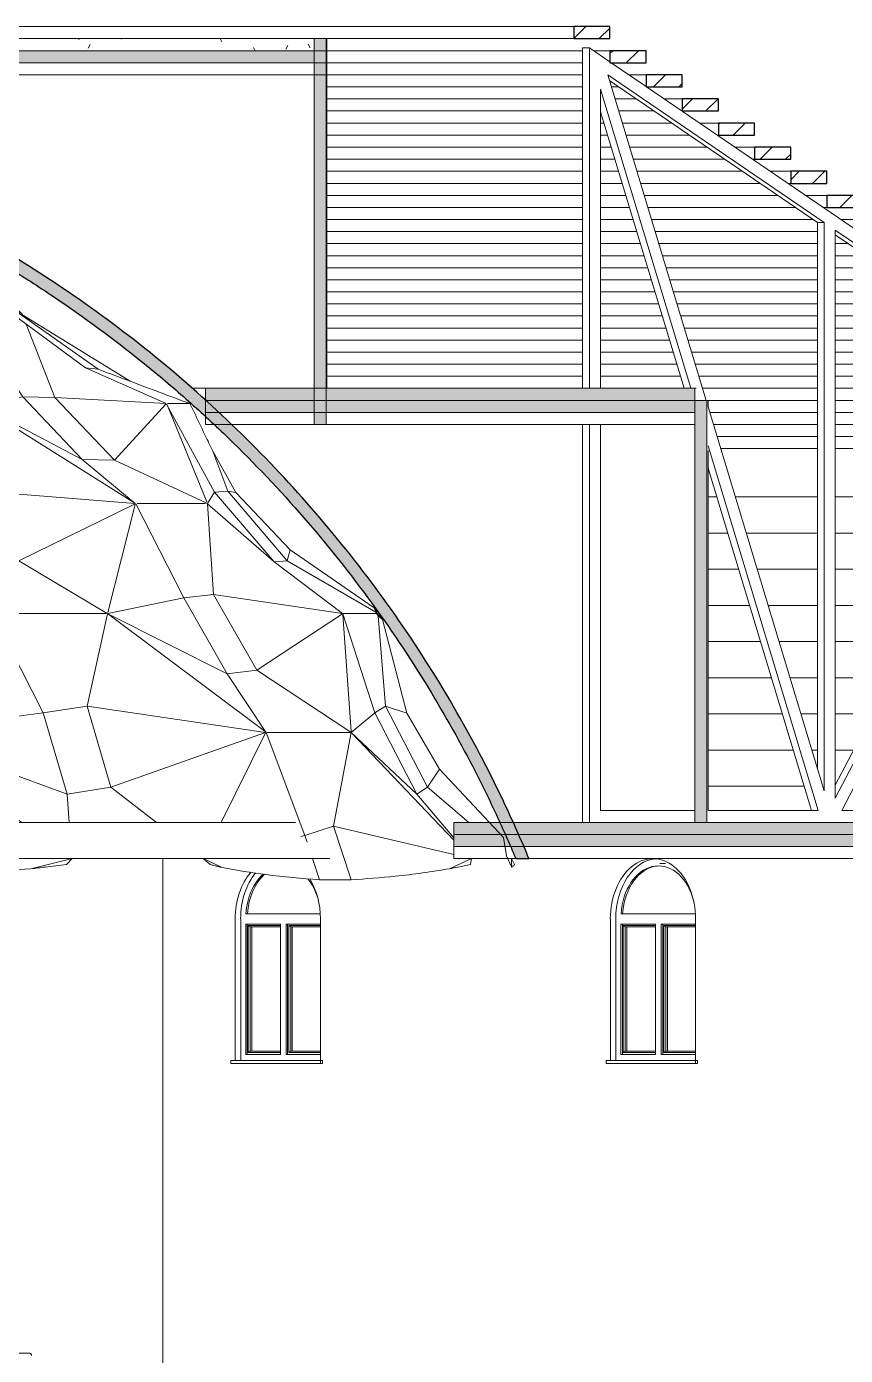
# Model space of a CAD drawing. Header units: millimetres. Extents: x -19779 to 53254, y -11975 to 15500.
# Drawn here: x 21966 to 28758, y 3580 to 14600 of the extents above; entities that cross this region are included whole.
import ezdxf

# ---------------------------------------------------------------- set-up
doc = ezdxf.new("R2010")
doc.units = ezdxf.units.MM
for name, color, linetype, lineweight in [('A-FLOR', 192, 'Continuous', 9), ('A-FLOR-FNSH', 192, 'Continuous', 35), ('A-FLOR-HRAL', 11, 'Continuous', 9), ('A-FLOR-MCUT', 51, 'Continuous', 9), ('A-FLOR-PATT', 8, 'Continuous', 35), ('A-GENM', 13, 'Continuous', 9), ('A-GLAZ', 151, 'Continuous', 9), ('A-GLAZ-CURT', 52, 'Continuous', 9), ('A-ROOF', 132, 'Continuous', 9), ('A-WALL', 113, 'Continuous', 9), ('A-WALL-PATT', 111, 'Continuous', 25), ('I-WALL', 2, 'Continuous', 9)]:
    doc.layers.add(name, color=color, linetype=linetype, lineweight=lineweight)
pattern_1 = [(45, (19874.81, -1675), (-106.066, 106.066), [])]
pattern_2 = [(0, (19874.81, -1675), (812.8, 203.2), [33.528, -576.072, 33.528, -576.072, -3251.2]), (0, (19874.81, -1675), (812.8, 203.2), [-1219.2, 33.528, -1185.672, 33.528, -576.072, -1422.4]), (0, (19874.81, -1675), (812.8, 203.2), [-3048, 33.528, -372.872, 33.528, -982.472]), (120, (20179.61, -1573.4), (-582.3764, 602.3054), [33.528, -576.072, 33.528, -3827.272]), (120, (20179.61, -1573.4), (-582.3764, 602.3054), [-643.128, -576.072, 33.528, -1185.672, -2032]), (120, (20179.61, -1573.4), (-582.3764, 602.3054), [-2438.4, 33.528, -576.072, 33.528, -1388.872]), (120, (20179.61, -1573.4), (-582.3764, 602.3054), [-3081.528, -372.872, 33.528, -982.472]), (240, (20281.21, -1167), (-230.4236, -805.5054), [33.528, -576.072, 33.528, -3827.272]), (240, (20281.21, -1167), (-230.4236, -805.5054), [-643.128, -576.072, 33.528, -1185.672, -2032]), (240, (20281.21, -1167), (-230.4236, -805.5054), [-2438.4, 33.528, -576.072, 33.528, -1388.872]), (240, (20281.21, -1167), (-230.4236, -805.5054), [-3081.528, -372.872, 33.528, -982.472])]

# ---------------------------------------------------------------- blocks, each defined once
blk = doc.blocks.new('栏杆扶手 - 栏杆扶手-159512-Section 1')
at = {"layer": 'A-FLOR-HRAL'}
blk.add_line((21987, 3600), (12008, 3600), dxfattribs=at)
blk.add_open_spline([(22007, 3580), (22007, 3582), (22006, 3584), (22005, 3588), (22004, 3590), (22003, 3592), (22002, 3593), (22001, 3594), (21999, 3596), (21997, 3597), (21996, 3598), (21994, 3598), (21993, 3599), (21992, 3599), (21991, 3600), (21989, 3600), (21988, 3600), (21987, 3600), (21987, 3600)], degree=3, knots=[0, 0, 0, 0, 0.0833333, 0.125, 0.1666667, 0.2083333, 0.2291667, 0.25, 0.2916667, 0.3333333, 0.3541667, 0.375, 0.3958333, 0.4166667, 0.4375, 0.4583333, 0.4791667, 0.5, 0.5, 0.5, 0.5], dxfattribs=at)
blk = doc.blocks.new('HOOR LIGHT - HOOR LIGHT-165948-Section 1')
at = {"layer": 'A-GENM'}
for p, q in [((27694, 11200), (28525, 11200)), ((28673, 11200), (30185, 11200)), ((28525, 11100), (27724, 11100)), ((30132, 11100), (28673, 11100))]:
    blk.add_line(p, q, dxfattribs=at)
blk = doc.blocks.new('HOOR LIGHT1 - HOOR LIGHT-166020-Section 1')
at = {"layer": 'A-GENM'}
for p, q in [((27633, 11400), (28525, 11400)), ((28673, 11400), (30289, 11400)), ((28525, 11300), (27664, 11300)), ((30237, 11300), (28673, 11300))]:
    blk.add_line(p, q, dxfattribs=at)
blk = doc.blocks.new('HOOR LIGHT2 - HOOR LIGHT-166050-Section 1')
at = {"layer": 'A-GENM'}
for p, q in [((27573, 11600), (28525, 11600)), ((28673, 11600), (30394, 11600)), ((28525, 11500), (27619, 11500)), ((30342, 11500), (28673, 11500))]:
    blk.add_line(p, q, dxfattribs=at)
blk = doc.blocks.new('HOOR LIGHT3 - HOOR LIGHT-166080-Section 1')
at = {"layer": 'A-GENM'}
for p, q in [((24457, 11800), (26578, 11800)), ((26727, 11800), (27359, 11800)), ((27513, 11800), (28525, 11800)), ((28673, 11800), (30245, 11800)), ((26578, 11700), (24457, 11700)), ((27389, 11700), (26727, 11700)), ((28525, 11700), (27543, 11700)), ((30392, 11700), (28673, 11700))]:
    blk.add_line(p, q, dxfattribs=at)
blk = doc.blocks.new('HOOR LIGHT4 - HOOR LIGHT-166110-Section 1')
at = {"layer": 'A-GENM'}
for p, q in [((24457, 12000), (26578, 12000)), ((26727, 12000), (27298, 12000)), ((27452, 12000), (28525, 12000)), ((28673, 12000), (29953, 12000)), ((26578, 11900), (24457, 11900)), ((27329, 11900), (26727, 11900)), ((28525, 11900), (27482, 11900)), ((30099, 11900), (28673, 11900))]:
    blk.add_line(p, q, dxfattribs=at)
blk = doc.blocks.new('HOOR LIGHT5 - HOOR LIGHT-166140-Section 1')
at = {"layer": 'A-GENM'}
for p, q in [((24457, 12200), (26578, 12200)), ((26727, 12200), (27238, 12200)), ((27392, 12200), (28525, 12200)), ((28673, 12200), (29660, 12200)), ((26578, 12100), (24457, 12100)), ((27268, 12100), (26727, 12100)), ((28525, 12100), (27422, 12100)), ((29806, 12100), (28673, 12100))]:
    blk.add_line(p, q, dxfattribs=at)
blk = doc.blocks.new('HOOR LIGHT6 - HOOR LIGHT-166170-Section 1')
at = {"layer": 'A-GENM'}
for p, q in [((24457, 12400), (26578, 12400)), ((26727, 12400), (27178, 12400)), ((27332, 12400), (28525, 12400)), ((28673, 12400), (29367, 12400)), ((26578, 12300), (24457, 12300)), ((27208, 12300), (26727, 12300)), ((28525, 12300), (27362, 12300)), ((29513, 12300), (28673, 12300))]:
    blk.add_line(p, q, dxfattribs=at)
blk = doc.blocks.new('HOOR LIGHT7 - HOOR LIGHT-166200-Section 1')
at = {"layer": 'A-GENM'}
for p, q in [((24457, 12600), (26578, 12600)), ((26727, 12600), (27117, 12600)), ((27271, 12600), (28525, 12600)), ((28673, 12600), (29074, 12600)), ((26578, 12500), (24457, 12500)), ((27148, 12500), (26727, 12500)), ((28525, 12500), (27301, 12500)), ((29220, 12500), (28673, 12500))]:
    blk.add_line(p, q, dxfattribs=at)
blk = doc.blocks.new('HOOR LIGHT8 - HOOR LIGHT-166230-Section 1')
at = {"layer": 'A-GENM'}
for p, q in [((24457, 12800), (26578, 12800)), ((26727, 12800), (27057, 12800)), ((27211, 12800), (28525, 12800)), ((28673, 12800), (28781, 12800)), ((26578, 12700), (24457, 12700)), ((27087, 12700), (26727, 12700)), ((28525, 12700), (27241, 12700)), ((28928, 12700), (28673, 12700))]:
    blk.add_line(p, q, dxfattribs=at)
blk = doc.blocks.new('HOOR LIGHT9 - HOOR LIGHT-166260-Section 1')
at = {"layer": 'A-GENM'}
for p, q in [((24457, 13000), (26578, 13000)), ((26578, 12900), (24457, 12900)), ((26727, 13000), (26997, 13000)), ((27027, 12900), (26727, 12900)), ((27150, 13000), (28488, 13000)), ((28525, 12900), (27181, 12900)), ((28718, 13000), (28904, 13000))]:
    blk.add_line(p, q, dxfattribs=at)
blk = doc.blocks.new('HOOR LIGHT10 - HOOR LIGHT-166290-Section 1')
at = {"layer": 'A-GENM'}
h = blk.add_hatch(dxfattribs=at)
h.set_pattern_fill('FP_3', color=256, style=0, pattern_type=2)
h.set_pattern_definition(pattern_1)
h.paths.add_polyline_path([(5348, 13100), (5348, 13200), (5048, 13200), (5048, 13100)], flags=0)
h.paths.add_polyline_path([(28904, 13100), (28904, 13200), (28604, 13200), (28604, 13100)], flags=0)
for p, q in [((24457, 13200), (26578, 13200)), ((26727, 13200), (26936, 13200)), ((27090, 13200), (28195, 13200)), ((28425, 13200), (28604, 13200)), ((26578, 13100), (24457, 13100)), ((26966, 13100), (26727, 13100)), ((28342, 13100), (27120, 13100)), ((28604, 13100), (28571, 13100))]:
    blk.add_line(p, q, dxfattribs=at)
at = {"layer": 'A-GENM', "lineweight": 25}
for p, q in [((28904, 13200), (28604, 13200)), ((28604, 13200), (28604, 13100)), ((28604, 13100), (28904, 13100))]:
    blk.add_line(p, q, dxfattribs=at)
blk = doc.blocks.new('HOOR LIGHT11 - HOOR LIGHT-166320-Section 1')
at = {"layer": 'A-GENM'}
h = blk.add_hatch(dxfattribs=at)
h.set_pattern_fill('FP_3', color=256, style=0, pattern_type=2)
h.set_pattern_definition(pattern_1)
h.paths.add_polyline_path([(5348, 13300), (5648, 13300), (5648, 13400), (5348, 13400)], flags=0)
h.paths.add_polyline_path([(28304, 13300), (28604, 13300), (28604, 13400), (28304, 13400)], flags=0)
for p, q in [((24457, 13400), (26578, 13400)), ((26727, 13400), (26876, 13400)), ((27030, 13400), (27903, 13400)), ((28132, 13400), (28304, 13400)), ((26578, 13300), (24457, 13300)), ((26906, 13300), (26727, 13300)), ((28049, 13300), (27060, 13300)), ((28304, 13300), (28279, 13300))]:
    blk.add_line(p, q, dxfattribs=at)
at = {"layer": 'A-GENM', "lineweight": 25}
for p, q in [((28604, 13400), (28304, 13400)), ((28304, 13400), (28304, 13300)), ((28604, 13300), (28604, 13400)), ((28304, 13300), (28604, 13300))]:
    blk.add_line(p, q, dxfattribs=at)
blk = doc.blocks.new('HOOR LIGHT12 - HOOR LIGHT-166350-Section 1')
at = {"layer": 'A-GENM'}
h = blk.add_hatch(dxfattribs=at)
h.set_pattern_fill('FP_3', color=256, style=0, pattern_type=2)
h.set_pattern_definition(pattern_1)
h.paths.add_polyline_path([(5648, 13500), (5948, 13500), (5948, 13600), (5648, 13600)], flags=0)
h.paths.add_polyline_path([(28304, 13500), (28304, 13600), (28004, 13600), (28004, 13500), (28065, 13500)], flags=0)
for p, q in [((24457, 13600), (26578, 13600)), ((26727, 13600), (26815, 13600)), ((26969, 13600), (27610, 13600)), ((27839, 13600), (28004, 13600)), ((26578, 13500), (24457, 13500)), ((26846, 13500), (26727, 13500)), ((27756, 13500), (26999, 13500)), ((28004, 13500), (27986, 13500))]:
    blk.add_line(p, q, dxfattribs=at)
at = {"layer": 'A-GENM', "lineweight": 25}
for p, q in [((28304, 13600), (28004, 13600)), ((28004, 13600), (28004, 13500)), ((28304, 13500), (28304, 13600)), ((28004, 13500), (28304, 13500))]:
    blk.add_line(p, q, dxfattribs=at)
blk = doc.blocks.new('HOOR LIGHT13 - HOOR LIGHT-166380-Section 1')
at = {"layer": 'A-GENM'}
h = blk.add_hatch(dxfattribs=at)
h.set_pattern_fill('FP_3', color=256, style=0, pattern_type=2)
h.set_pattern_definition(pattern_1)
h.paths.add_polyline_path([(27704, 13700), (28004, 13700), (28004, 13800), (27704, 13800)], flags=0)
h.paths.add_polyline_path([(6248, 13700), (6248, 13800), (5948, 13800), (5948, 13700)], flags=0)
for p, q in [((24457, 13800), (26578, 13800)), ((26727, 13800), (26755, 13800)), ((26909, 13800), (27317, 13800)), ((27546, 13800), (27704, 13800)), ((26578, 13700), (24457, 13700)), ((26785, 13700), (26727, 13700)), ((27463, 13700), (26939, 13700)), ((27704, 13700), (27693, 13700))]:
    blk.add_line(p, q, dxfattribs=at)
at = {"layer": 'A-GENM', "lineweight": 25}
for p, q in [((28004, 13800), (27704, 13800)), ((27704, 13800), (27704, 13700)), ((28004, 13700), (28004, 13800)), ((27704, 13700), (28004, 13700))]:
    blk.add_line(p, q, dxfattribs=at)
blk = doc.blocks.new('HOOR LIGHT14 - HOOR LIGHT-166410-Section 1')
at = {"layer": 'A-GENM'}
h = blk.add_hatch(dxfattribs=at)
h.set_pattern_fill('FP_3', color=256, style=0, pattern_type=2)
h.set_pattern_definition(pattern_1)
h.paths.add_polyline_path([(27404, 13900), (27704, 13900), (27704, 14000), (27404, 14000)], flags=0)
h.paths.add_polyline_path([(6248, 13900), (6548, 13900), (6548, 14000), (6248, 14000)], flags=0)
for p, q in [((24457, 14000), (26578, 14000)), ((26849, 14000), (27024, 14000)), ((27254, 14000), (27404, 14000)), ((26578, 13900), (24457, 13900)), ((27170, 13900), (26879, 13900)), ((27404, 13900), (27400, 13900))]:
    blk.add_line(p, q, dxfattribs=at)
at = {"layer": 'A-GENM', "lineweight": 25}
for p, q in [((27704, 14000), (27404, 14000)), ((27404, 14000), (27404, 13900)), ((27704, 13900), (27704, 14000)), ((27404, 13900), (27704, 13900))]:
    blk.add_line(p, q, dxfattribs=at)
blk = doc.blocks.new('HOOR LIGHT15 - HOOR LIGHT-166476-Section 1')
at = {"layer": 'A-GENM'}
h = blk.add_hatch(dxfattribs=at)
h.set_pattern_fill('FP_3', color=256, style=0, pattern_type=2)
h.set_pattern_definition(pattern_1)
h.paths.add_polyline_path([(6548, 14100), (6848, 14100), (6848, 14200), (6548, 14200)], flags=0)
h.paths.add_polyline_path([(27104, 14100), (27404, 14100), (27404, 14200), (27104, 14200)], flags=0)
for p, q in [((24457, 14200), (26578, 14200)), ((26961, 14200), (27104, 14200)), ((26578, 14100), (24457, 14100)), ((26878, 14100), (26818, 14100))]:
    blk.add_line(p, q, dxfattribs=at)
at = {"layer": 'A-GENM', "lineweight": 25}
for p, q in [((27404, 14200), (27104, 14200)), ((27104, 14200), (27104, 14100)), ((27404, 14100), (27404, 14200)), ((27104, 14100), (27404, 14100))]:
    blk.add_line(p, q, dxfattribs=at)
blk = doc.blocks.new('HOOR LIGHT16 - HOOR LIGHT-166506-Section 1')
at = {"layer": 'A-GENM'}
h = blk.add_hatch(dxfattribs=at)
h.set_pattern_fill('FP_3', color=256, style=0, pattern_type=2)
h.set_pattern_definition(pattern_1)
h.paths.add_polyline_path([(7148, 14300), (7148, 14400), (6848, 14400), (6848, 14300)], flags=0)
h.paths.add_polyline_path([(26804, 14300), (27104, 14300), (27104, 14400), (26804, 14400)], flags=0)
for p, q in [((24457, 14400), (26578, 14400)), ((26668, 14400), (26804, 14400)), ((26578, 14300), (24457, 14300))]:
    blk.add_line(p, q, dxfattribs=at)
at = {"layer": 'A-GENM', "lineweight": 25}
for p, q in [((27104, 14400), (26804, 14400)), ((26804, 14400), (26804, 14300)), ((27104, 14300), (27104, 14400)), ((26804, 14300), (27104, 14300))]:
    blk.add_line(p, q, dxfattribs=at)
blk = doc.blocks.new('HOOR LIGHT17 - HOOR LIGHT-166536-Section 1')
at = {"layer": 'A-GENM'}
h = blk.add_hatch(dxfattribs=at)
h.set_pattern_fill('FP_3', color=256, style=0, pattern_type=2)
h.set_pattern_definition(pattern_1)
h.paths.add_polyline_path([(26504, 14500), (26804, 14500), (26804, 14600), (26504, 14600)], flags=0)
h.paths.add_polyline_path([(7148, 14500), (7448, 14500), (7448, 14600), (7148, 14600)], flags=0)
for p, q in [((20942, 14600), (26504, 14600)), ((26504, 14500), (24457, 14500))]:
    blk.add_line(p, q, dxfattribs=at)
at = {"layer": 'A-GENM', "lineweight": 25}
for p, q in [((26804, 14600), (26504, 14600)), ((26504, 14600), (26504, 14500)), ((26804, 14500), (26804, 14600)), ((26504, 14500), (26804, 14500))]:
    blk.add_line(p, q, dxfattribs=at)
blk = doc.blocks.new('tarh gonbad - tarh gonbad-V37-Section 1')
at = {"layer": 'A-GLAZ-CURT'}
for p, q in [((20902, 8757), (21676, 9723)), ((22104, 8909), (21686, 9729)), ((21686, 9729), (22104, 8909)), ((21711, 9733), (22626, 9733)), ((22469, 8963), (22637, 9730)), ((22637, 9730), (22469, 8963)), ((22649, 9724), (23944, 8753)), ((22469, 8963), (22104, 8909)), ((22469, 8963), (22104, 8909)), ((23949, 8747), (22469, 8963)), ((22469, 8963), (22666, 8293)), ((23949, 8747), (22469, 8963)), ((22666, 8293), (22469, 8963)), ((22104, 8909), (20898, 8748)), ((22104, 8909), (20898, 8748)), ((22104, 8909), (22302, 8235)), ((22302, 8235), (22104, 8909)), ((20898, 8746), (22302, 8235)), ((20898, 8746), (22302, 8235)), ((21928, 8000), (20905, 8739)), ((23949, 8746), (22666, 8293)), ((22666, 8293), (23949, 8746)), ((23580, 8000), (23949, 8742)), ((22302, 8235), (22666, 8293)), ((22302, 8235), (22666, 8293)), ((22666, 8293), (23044, 8000)), ((22666, 8293), (23044, 8000)), ((22320, 8000), (22302, 8235)), ((22302, 8235), (22320, 8000))]:
    blk.add_line(p, q, dxfattribs=at)
blk = doc.blocks.new('tarh gonbad - tarh gonbad-V38-Section 1')
at = {"layer": 'A-GLAZ-CURT'}
for p, q in [((20693, 11326), (20777, 11467)), ((21206, 10740), (20782, 11471)), ((20782, 11471), (21206, 10740)), ((20792, 11473), (21542, 11473)), ((21552, 11445), (21551, 11472)), ((21551, 11472), (21552, 11445)), ((21557, 11470), (21574, 11459)), ((20291, 10651), (20678, 11300)), ((21581, 10748), (21558, 11300)), ((21558, 11300), (21581, 10748)), ((21826, 11300), (22857, 10653)), ((21206, 10740), (20291, 10645)), ((21206, 10740), (20291, 10645)), ((21581, 10748), (21206, 10740)), ((21581, 10748), (21206, 10740)), ((21206, 10740), (21527, 10161)), ((21527, 10161), (21206, 10740)), ((22865, 10645), (21581, 10748)), ((21581, 10748), (21902, 10170)), ((22865, 10645), (21581, 10748)), ((21902, 10170), (21581, 10748)), ((20291, 10644), (21527, 10161)), ((20291, 10644), (21527, 10161)), ((21666, 9744), (20301, 10636)), ((22867, 10643), (21902, 10170)), ((21902, 10170), (22867, 10643)), ((22640, 9742), (22867, 10636)), ((21527, 10161), (21902, 10170)), ((21527, 10161), (21902, 10170)), ((21683, 9735), (21527, 10161)), ((21527, 10161), (21683, 9735)), ((21902, 10170), (22635, 9734)), ((21902, 10170), (22635, 9734)), ((22626, 9733), (21711, 9733))]:
    blk.add_line(p, q, dxfattribs=at)
blk = doc.blocks.new('tarh gonbad - tarh gonbad-V42-Section 1')
at = {"layer": 'A-GLAZ-CURT'}
for p, q in [((22640, 9742), (22867, 10636)), ((23271, 9862), (22871, 10642)), ((22871, 10642), (23271, 9862)), ((22883, 10645), (23450, 10645)), ((23516, 9891), (23466, 10641)), ((23466, 10641), (23516, 9891)), ((23271, 9862), (22640, 9733)), ((23271, 9862), (22640, 9733)), ((23516, 9891), (23271, 9862)), ((23516, 9891), (23271, 9862)), ((23271, 9862), (23631, 9231)), ((23631, 9231), (23271, 9862)), ((24585, 9733), (23516, 9891)), ((23516, 9891), (23875, 9263)), ((24585, 9733), (23516, 9891)), ((23875, 9263), (23516, 9891)), ((22641, 9731), (23631, 9231)), ((22641, 9731), (23631, 9231)), ((23944, 8753), (22649, 9724)), ((24586, 9731), (23875, 9263)), ((23875, 9263), (24586, 9731)), ((24657, 8754), (24589, 9725)), ((23631, 9231), (23875, 9263)), ((23631, 9231), (23875, 9263)), ((23875, 9263), (24655, 8748)), ((23875, 9263), (24655, 8748)), ((23951, 8748), (23631, 9231)), ((23631, 9231), (23951, 8748)), ((24650, 8747), (23959, 8747))]:
    blk.add_line(p, q, dxfattribs=at)
blk = doc.blocks.new('tarh gonbad - tarh gonbad-V43-Section 1')
at = {"layer": 'A-GLAZ-CURT'}
for p, q in [((21934, 11530), (21481, 12205)), ((21481, 12205), (21934, 11530)), ((21551, 11477), (21481, 12199)), ((21487, 12207), (21863, 12207)), ((21941, 12203), (22824, 11659)), ((22201, 11524), (21964, 12132)), ((21964, 12132), (22201, 11524)), ((21934, 11530), (21551, 11473)), ((21934, 11530), (21551, 11473)), ((21552, 11472), (22428, 11011)), ((21552, 11472), (22428, 11011)), ((21574, 11459), (21557, 11470)), ((22201, 11524), (21934, 11530)), ((21934, 11530), (22428, 11011)), ((22201, 11524), (21934, 11530)), ((22428, 11011), (21934, 11530)), ((23123, 11473), (22201, 11524)), ((22201, 11524), (22696, 11004)), ((23123, 11473), (22201, 11524)), ((22696, 11004), (22201, 11524)), ((23125, 11471), (22696, 11004)), ((22696, 11004), (23125, 11471)), ((23460, 10658), (23131, 11463)), ((22857, 10653), (21826, 11300)), ((22428, 11011), (22696, 11004)), ((22868, 10646), (22428, 11011)), ((22428, 11011), (22696, 11004)), ((22428, 11011), (22868, 10646)), ((22696, 11004), (23462, 10647)), ((22696, 11004), (23462, 10647)), ((23450, 10645), (22883, 10645))]:
    blk.add_line(p, q, dxfattribs=at)
blk = doc.blocks.new('tarh gonbad - tarh gonbad-V46-Section 1')
at = {"layer": 'A-GLAZ-CURT'}
for p, q in [((24854, 8909), (24589, 9730)), ((24589, 9730), (24854, 8909)), ((24657, 8754), (24589, 9725)), ((24593, 9733), (24869, 9733)), ((24943, 8963), (24882, 9714)), ((24882, 9714), (24943, 8963)), ((24888, 9723), (24918, 9682)), ((25119, 8905), (24918, 9682)), ((24943, 8963), (24854, 8909)), ((24943, 8963), (24854, 8909)), ((25119, 8905), (24943, 8963)), ((24943, 8963), (25291, 8293)), ((25119, 8905), (24943, 8963)), ((25291, 8293), (24943, 8963)), ((24854, 8909), (24657, 8747)), ((24854, 8909), (24657, 8747)), ((24854, 8909), (25204, 8235)), ((25204, 8235), (24854, 8909)), ((25119, 8905), (25391, 8442)), ((24657, 8747), (25204, 8235)), ((24657, 8747), (25204, 8235)), ((25509, 7853), (24663, 8741)), ((25391, 8442), (25291, 8293)), ((25291, 8293), (25391, 8442)), ((25391, 8442), (25923, 7876)), ((25204, 8235), (25291, 8293)), ((25204, 8235), (25291, 8293)), ((25291, 8293), (25635, 8000)), ((25291, 8293), (25635, 8000)), ((25509, 7873), (25204, 8235)), ((25204, 8235), (25509, 7873))]:
    blk.add_line(p, q, dxfattribs=at)
blk = doc.blocks.new('tarh gonbad - tarh gonbad-V47-Section 1')
at = {"layer": 'A-GLAZ-CURT'}
for p, q in [((23525, 10740), (23128, 11469)), ((23128, 11469), (23525, 10740)), ((23460, 10658), (23131, 11463)), ((23135, 11473), (23321, 11473)), ((23634, 10748), (23511, 11078)), ((23703, 10737), (23511, 11078)), ((23511, 11078), (23634, 10748)), ((23525, 10740), (23466, 10645)), ((23525, 10740), (23466, 10645)), ((23634, 10748), (23525, 10740)), ((23634, 10748), (23525, 10740)), ((23525, 10740), (24019, 10161)), ((24019, 10161), (23525, 10740)), ((23703, 10737), (23634, 10748)), ((23634, 10748), (24128, 10170)), ((23703, 10737), (23634, 10748)), ((24128, 10170), (23634, 10748)), ((23703, 10737), (24153, 10261)), ((23468, 10643), (24019, 10161)), ((23468, 10643), (24019, 10161)), ((24153, 10261), (24128, 10170)), ((24128, 10170), (24153, 10261)), ((24153, 10261), (24849, 9780)), ((24019, 10161), (24128, 10170)), ((24019, 10161), (24128, 10170)), ((24586, 9734), (24019, 10161)), ((24019, 10161), (24586, 9734)), ((24128, 10170), (24863, 9743)), ((24128, 10170), (24863, 9743)), ((24869, 9733), (24593, 9733)), ((24874, 9742), (24849, 9780))]:
    blk.add_line(p, q, dxfattribs=at)
blk.add_open_spline([(23511, 11078), (23500, 11100), (23479, 11144), (23437, 11232), (23395, 11319), (23353, 11407), (23331, 11451), (23321, 11473)], degree=3, knots=[-1, -1, -1, -1, -0.833333, -0.666667, -0.333333, -0.166667, 0, 0, 0, 0], dxfattribs=at)
blk = doc.blocks.new('tarh gonbad - tarh gonbad-V48-Section 1')
at = {"layer": 'A-GLAZ-CURT'}
for p, q in [((21843, 12221), (21342, 12836)), ((21342, 12836), (21843, 12221)), ((21347, 12837), (21395, 12837)), ((21931, 12211), (21812, 12337)), ((21914, 12215), (21843, 12221)), ((21843, 12221), (22456, 11770)), ((21914, 12215), (21843, 12221)), ((22456, 11770), (21843, 12221)), ((21914, 12215), (22559, 11759)), ((21924, 12209), (21935, 12207)), ((21924, 12209), (21935, 12207)), ((21935, 12207), (21985, 12165)), ((21935, 12207), (21985, 12165)), ((22824, 11659), (21941, 12203)), ((22456, 11770), (22559, 11759)), ((23123, 11474), (22456, 11770)), ((22456, 11770), (22559, 11759)), ((22456, 11770), (23123, 11474)), ((23321, 11473), (23135, 11473))]:
    blk.add_line(p, q, dxfattribs=at)
for points in [[(21914, 12215), (21885, 12250), (21828, 12319), (21731, 12434), (21626, 12561), (21530, 12676), (21453, 12768), (21414, 12814), (21395, 12837)], [(23321, 11473), (23279, 11489), (23194, 11520), (23053, 11573), (22897, 11632), (22756, 11685), (22643, 11727), (22587, 11748), (22559, 11759)]]:
    blk.add_open_spline(points, degree=3, knots=[-1, -1, -1, -1, -0.833333, -0.666667, -0.444444, -0.222222, -0.111111, 0, 0, 0, 0], dxfattribs=at)
blk = doc.blocks.new('TRUESS3 - TRUESS-173606-Section 1')
at = {"layer": 'A-GENM'}
for p, q in [((26578, 11600), (26578, 14423)), ((26634, 14423), (26578, 14423)), ((26804, 14307), (26634, 14423)), ((26634, 14423), (26634, 11600)), ((27104, 14102), (26814, 14300)), ((27603, 11500), (26788, 14199)), ((26788, 14199), (28581, 12975)), ((28525, 12975), (26803, 14151)), ((26727, 14080), (27476, 11600)), ((26727, 11600), (26727, 14080)), ((31939, 10800), (27107, 14100)), ((27419, 11600), (26727, 13893)), ((28525, 8448), (28525, 12975)), ((28525, 12975), (28581, 12975)), ((28581, 12975), (28581, 8261)), ((28673, 12912), (30488, 11673)), ((28673, 8202), (28673, 12912)), ((30432, 11673), (28673, 12873)), ((28673, 8309), (30432, 11673)), ((30488, 11673), (28673, 8202)), ((30488, 11673), (30432, 11673)), ((28727, 8100), (30527, 11544)), ((30527, 11544), (30527, 8100)), ((31847, 8241), (30685, 11538)), ((30685, 11538), (31847, 10745)), ((31790, 10745), (30703, 11487)), ((28581, 8261), (27619, 11446)), ((30471, 8100), (30471, 11436)), ((26578, 8000), (26578, 11300)), ((26634, 11300), (26634, 8000)), ((26727, 8100), (26727, 11300)), ((27619, 11124), (28532, 8100)), ((28476, 8100), (27619, 10937)), ((30812, 8100), (30812, 10896)), ((30812, 10896), (31797, 8100)), ((31939, 10700), (31939, 10800)), ((31741, 8100), (30812, 10737)), ((31790, 8401), (31790, 10745)), ((31847, 10745), (31790, 10745)), ((31847, 10745), (31847, 8241)), ((31939, 10100), (31939, 10400)), ((31939, 9500), (31939, 9800)), ((31939, 8900), (31939, 9200)), ((31939, 8300), (31939, 8600)), ((27509, 8100), (26727, 8100)), ((28532, 8100), (27619, 8100)), ((30527, 8100), (28727, 8100)), ((31797, 8100), (30812, 8100))]:
    blk.add_line(p, q, dxfattribs=at)
blk = doc.blocks.new('Arched _2_ - Arched _2_ 2-V56-Section 1')
at = {"layer": 'A-GLAZ'}
for p, q in [((30418, 7660), (30401, 7660)), ((30446, 7660), (30418, 7660)), ((30035, 7200), (30035, 6025)), ((30694, 7243), (30079, 7243)), ((30077, 6075), (30077, 7157)), ((30077, 7157), (30365, 7157)), ((30090, 7157), (30090, 6075)), ((30097, 7145), (30097, 6093)), ((30097, 7145), (30365, 7145)), ((30114, 7135), (30097, 7145)), ((30114, 6103), (30114, 7135)), ((30114, 7135), (30365, 7135)), ((30127, 6103), (30127, 7135)), ((30365, 7157), (30365, 6075)), ((30412, 6075), (30412, 7157)), ((30412, 7157), (30697, 7157)), ((30424, 7157), (30424, 6075)), ((30433, 7145), (30433, 6093)), ((30433, 7145), (30697, 7145)), ((30450, 7135), (30433, 7145)), ((30450, 6103), (30450, 7135)), ((30450, 7135), (30697, 7135)), ((30463, 6103), (30463, 7135)), ((30365, 6075), (30077, 6075)), ((30097, 6093), (30114, 6103)), ((30097, 6093), (30365, 6093)), ((30365, 6103), (30114, 6103)), ((30697, 6075), (30412, 6075)), ((30433, 6093), (30450, 6103)), ((30433, 6093), (30697, 6093)), ((30697, 6103), (30450, 6103)), ((29954, 6025), (30697, 6025)), ((29954, 6000), (29954, 6025)), ((30697, 6000), (29954, 6000)), ((30697, 6025), (30714, 6025)), ((30697, 6025), (30697, 6000)), ((30714, 6000), (30697, 6000)), ((30714, 6025), (30714, 6000))]:
    blk.add_line(p, q, dxfattribs=at)
for centre, major_axis, start_param, end_param in [((30388, 7200), (0, 500), 0.064264, 1.570796), ((30388, 7200), (0, 440), 5.135561, 7.756098), ((30401, 7200), (0, 440), 0.077522, 1.472913), ((30388, 7200), (0, 440), 5.054464, 5.097761)]:
    blk.add_ellipse(centre, major_axis=major_axis, ratio=0.707107, start_param=start_param, end_param=end_param, dxfattribs=at)
blk = doc.blocks.new('Arched _2_ - Arched _2_ 2-V57-Section 1')
at = {"layer": 'A-GLAZ'}
for p, q in [((23742, 7200), (23742, 6025)), ((24401, 7243), (23785, 7243)), ((23784, 6075), (23784, 7157)), ((23784, 7157), (24072, 7157)), ((23797, 7157), (23797, 6075)), ((23804, 7145), (23804, 6093)), ((23804, 7145), (24072, 7145)), ((23821, 7135), (23804, 7145)), ((23821, 6103), (23821, 7135)), ((23821, 7135), (24072, 7135)), ((23833, 6103), (23833, 7135)), ((24072, 7157), (24072, 6075)), ((24118, 6075), (24118, 7157)), ((24118, 7157), (24403, 7157)), ((24131, 7157), (24131, 6075)), ((24140, 7145), (24140, 6093)), ((24140, 7145), (24403, 7145)), ((24157, 7135), (24140, 7145)), ((24157, 6103), (24157, 7135)), ((24157, 7135), (24403, 7135)), ((24169, 6103), (24169, 7135)), ((24072, 6075), (23784, 6075)), ((23804, 6093), (23821, 6103)), ((23804, 6093), (24072, 6093)), ((24072, 6103), (23821, 6103)), ((24403, 6075), (24118, 6075)), ((24140, 6093), (24157, 6103)), ((24140, 6093), (24403, 6093)), ((24403, 6103), (24157, 6103)), ((23661, 6025), (24403, 6025)), ((23661, 6000), (23661, 6025)), ((24403, 6000), (23661, 6000)), ((24403, 6025), (24421, 6025)), ((24403, 6025), (24403, 6000)), ((24421, 6000), (24403, 6000)), ((24421, 6025), (24421, 6000))]:
    blk.add_line(p, q, dxfattribs=at)
for centre, major_axis, start_param, end_param in [((24095, 7200), (0, 500), 0.705049, 1.570796), ((24095, 7200), (0, 440), 0.565197, 1.472913), ((24108, 7200), (0, 440), 0.571235, 1.472913), ((24095, 7200), (0, 440), 5.135561, 5.568401), ((24095, 7200), (0, 440), 5.054464, 5.097761)]:
    blk.add_ellipse(centre, major_axis=major_axis, ratio=0.707107, start_param=start_param, end_param=end_param, dxfattribs=at)
blk = doc.blocks.new('POLYGON HOORNO1 - POLYGON HOORNO-266158-Section 1')
at = {"layer": 'A-ROOF'}
blk.add_line((27619, 8300), (28415, 8300), dxfattribs=at)
blk = doc.blocks.new('POLYGON HOORNO2 - POLYGON HOORNO-266412-Section 1')
at = {"layer": 'A-ROOF'}
for p, q in [((27619, 8900), (28234, 8900)), ((28388, 8900), (28525, 8900)), ((28673, 8900), (28982, 8900)), ((28325, 8600), (27619, 8600)), ((28525, 8600), (28479, 8600)), ((28825, 8600), (28673, 8600))]:
    blk.add_line(p, q, dxfattribs=at)
blk = doc.blocks.new('POLYGON HOORNO3 - POLYGON HOORNO-266474-Section 1')
at = {"layer": 'A-ROOF'}
for p, q in [((27619, 9500), (28053, 9500)), ((28207, 9500), (28525, 9500)), ((28673, 9500), (29296, 9500)), ((28144, 9200), (27619, 9200)), ((28525, 9200), (28297, 9200)), ((29139, 9200), (28673, 9200))]:
    blk.add_line(p, q, dxfattribs=at)
blk = doc.blocks.new('POLYGON HOORNO4 - POLYGON HOORNO-266536-Section 1')
at = {"layer": 'A-ROOF'}
for p, q in [((27619, 10100), (27872, 10100)), ((28026, 10100), (28525, 10100)), ((28673, 10100), (29610, 10100)), ((27963, 9800), (27619, 9800)), ((28525, 9800), (28116, 9800)), ((29453, 9800), (28673, 9800))]:
    blk.add_line(p, q, dxfattribs=at)
blk = doc.blocks.new('POLYGON HOORNO5 - POLYGON HOORNO-266598-Section 1')
at = {"layer": 'A-ROOF'}
for p, q in [((27619, 10700), (27691, 10700)), ((27845, 10700), (28525, 10700)), ((28673, 10700), (29923, 10700)), ((27781, 10400), (27619, 10400)), ((28525, 10400), (27935, 10400)), ((29766, 10400), (28673, 10400))]:
    blk.add_line(p, q, dxfattribs=at)

msp = doc.modelspace()

# ---------------------------------------------------------------- hatches: boundary and pattern name
at = {"layer": 'A-FLOR-PATT', "lineweight": 9}
h = msp.add_hatch(dxfattribs=at)
h.set_pattern_fill('FP_2', color=256, style=0, pattern_type=2)
h.set_pattern_definition(pattern_2)
h.paths.add_polyline_path([(23281, 14400), (24451, 14400), (24451, 14500), (9509, 14500), (9509, 14400), (20889, 14400)], flags=0)
at = {"layer": 'A-FLOR-PATT'}
msp.add_hatch(color=256, dxfattribs=at).paths.add_polyline_path([(23281, 14300), (24451, 14300), (24451, 14400), (9509, 14400), (9509, 14300), (20889, 14300)], flags=0)
at = {"layer": 'A-FLOR-PATT', "lineweight": 9}
h = msp.add_hatch(dxfattribs=at)
h.set_pattern_fill('FP_2', color=256, style=0, pattern_type=2)
h.set_pattern_definition(pattern_2)
h.paths.add_polyline_path([(10509, 11500), (10509, 11600), (6452, 11600), (6452, 11500), (10124, 11500)], flags=0)
h.paths.add_polyline_path([(27509, 11500), (27509, 11600), (23451, 11600), (23451, 11500), (25673, 11500)], flags=0)
at = {"layer": 'A-FLOR-PATT'}
h = msp.add_hatch(color=256, dxfattribs=at)
h.paths.add_polyline_path([(6452, 11400), (10509, 11400), (10509, 11500), (6452, 11500)], flags=0)
h.paths.add_polyline_path([(27509, 11400), (27509, 11500), (23451, 11500), (23451, 11400), (25673, 11400)], flags=0)
at = {"layer": 'A-FLOR-PATT', "lineweight": 9}
h = msp.add_hatch(dxfattribs=at)
h.set_pattern_fill('FP_2', color=256, style=0, pattern_type=2)
h.set_pattern_definition(pattern_2)
h.paths.add_polyline_path([(30458, 7900), (31704, 7900), (31704, 8000), (25509, 8000), (25509, 7900), (28065, 7900)], flags=0)
h.paths.add_polyline_path([(8330, 7900), (8452, 7900), (8452, 8000), (2248, 8000), (2248, 7900), (7732, 7900)], flags=0)
at = {"layer": 'A-FLOR-PATT'}
h = msp.add_hatch(color=256, dxfattribs=at)
h.paths.add_polyline_path([(26869, 7800), (31704, 7800), (31704, 7900), (25509, 7900), (25509, 7800), (26271, 7800)], flags=0)
h.paths.add_polyline_path([(2349, 7800), (8452, 7800), (8452, 7900), (2248, 7900), (2248, 7800)], flags=0)
at = {"layer": 'A-WALL-PATT', "lineweight": 9}
for points in [[(24451, 11300), (24451, 14500), (24351, 14500), (24351, 11300)], [(26024, 7700), (26133, 7700), (26044, 7907), (25951, 8113), (25854, 8316), (25752, 8517), (25646, 8716), (25536, 8913), (25422, 9107), (25303, 9299), (25181, 9488), (25055, 9675), (24924, 9859), (24790, 10040), (24652, 10218), (24477, 10433), (24365, 10566), (24216, 10735), (24052, 10913), (23879, 11092), (23748, 11223), (23585, 11379), (23419, 11531), (23250, 11680), (23077, 11825), (22902, 11966), (22683, 12134), (22539, 12240), (22358, 12368), (22171, 12494), (21982, 12616), (21790, 12734), (21595, 12848), (21398, 12958), (21188, 13069), (20997, 13165), (20794, 13261), (20588, 13354), (20381, 13442), (20171, 13525), (19960, 13604), (19748, 13679), (19533, 13748), (19317, 13813), (19095, 13875), (18881, 13929), (18662, 13979), (18441, 14024), (18219, 14063), (17996, 14097), (17772, 14125), (17548, 14147), (17300, 14162), (17098, 14169), (16872, 14169), (16647, 14161), (16422, 14147), (16198, 14125), (15974, 14097), (15751, 14063), (15529, 14024), (15309, 13979), (15089, 13929), (14870, 13873), (14609, 13800), (14437, 13748), (14223, 13679), (14010, 13604), (13799, 13525), (13589, 13442), (13382, 13354), (13176, 13261), (12973, 13165), (12771, 13063), (12572, 12958), (12375, 12848), (12181, 12734), (11989, 12616), (11799, 12494), (11612, 12368), (11428, 12238), (11247, 12104), (11068, 11966), (10861, 11798), (10721, 11680), (10551, 11531), (10361, 11355), (10222, 11223), (10063, 11063), (9907, 10901), (9754, 10735), (9605, 10566), (9460, 10393), (9318, 10218), (9171, 10028), (9046, 9859), (8916, 9675), (8789, 9488), (8667, 9299), (8549, 9107), (8434, 8913), (8316, 8701), (8218, 8517), (8117, 8316), (8019, 8113), (7926, 7907), (7837, 7700), (7947, 7700), (8037, 7908), (8131, 8114), (8230, 8318), (8333, 8520), (8441, 8719), (8553, 8916), (8689, 9144), (8789, 9303), (8928, 9513), (9042, 9680), (9174, 9864), (9311, 10045), (9451, 10223), (9595, 10398), (9742, 10570), (9894, 10739), (10058, 10913), (10207, 11066), (10369, 11225), (10535, 11380), (10722, 11547), (10875, 11679), (11050, 11823), (11228, 11963), (11409, 12100), (11605, 12240), (11780, 12360), (11969, 12485), (12162, 12605), (12356, 12721), (12554, 12833), (12753, 12940), (12955, 13043), (13159, 13142), (13413, 13257), (13573, 13326), (13783, 13411), (14011, 13497), (14209, 13567), (14424, 13638), (14641, 13705), (14908, 13778), (15079, 13822), (15300, 13873), (15522, 13919), (15745, 13959), (15969, 13994), (16194, 14023), (16419, 14045), (16645, 14060), (16872, 14067), (17098, 14067), (17325, 14060), (17551, 14045), (17777, 14023), (18002, 13994), (18226, 13959), (18449, 13919), (18671, 13873), (18891, 13822), (19111, 13766), (19329, 13705), (19546, 13638), (19762, 13567), (19992, 13485), (20187, 13411), (20397, 13326), (20605, 13236), (20847, 13125), (21015, 13043), (21217, 12940), (21417, 12833), (21614, 12721), (21809, 12605), (22001, 12485), (22190, 12360), (22384, 12227), (22561, 12100), (22742, 11963), (22951, 11798), (23095, 11679), (23281, 11519), (23462, 11355), (23601, 11225), (23763, 11066), (23921, 10904), (24076, 10739), (24228, 10570), (24376, 10398), (24520, 10223), (24672, 10028), (24796, 9864), (24928, 9680), (25075, 9465), (25181, 9303), (25301, 9111), (25417, 8916), (25539, 8701), (25637, 8520), (25740, 8318), (25839, 8114), (25934, 7908), (25973, 7816)], [(27609, 8000), (27609, 11500), (27509, 11500), (27509, 8000)]]:
    msp.add_hatch(color=256, dxfattribs=at).paths.add_polyline_path(points, flags=0)

# ---------------------------------------------------------------- linework, layer by layer
at = {"layer": 'A-FLOR'}
for p, q in [((24451, 14500), (24457, 14500)), ((24457, 14200), (24451, 14200)), ((23340, 11600), (23451, 11600)), ((27509, 11600), (27519, 11600)), ((21450, 8000), (24197, 8000)), ((24481, 7700), (21314, 7700))]:
    msp.add_line(p, q, dxfattribs=at)
at = {"layer": 'A-FLOR-FNSH', "color": 1, "lineweight": 18}
for p, q in [((24351, 14500), (9609, 14500)), ((9509, 14200), (24451, 14200)), ((27509, 11600), (23451, 11600)), ((23451, 11600), (23451, 11365)), ((27509, 11300), (27509, 11600)), ((23451, 11365), (23451, 11300)), ((23451, 11300), (23520, 11300)), ((23521, 11300), (27509, 11300)), ((31704, 8000), (25509, 8000)), ((25509, 8000), (25509, 7700)), ((25509, 7700), (31704, 7700))]:
    msp.add_line(p, q, dxfattribs=at)
at = {"layer": 'A-FLOR-MCUT'}
for p, q in [((24451, 14400), (9509, 14400)), ((24451, 14300), (9509, 14300)), ((27509, 11500), (23451, 11500)), ((27509, 11400), (23451, 11400)), ((31704, 7900), (25509, 7900)), ((31704, 7800), (25509, 7800))]:
    msp.add_line(p, q, dxfattribs=at)
at = {"layer": 'A-GLAZ-CURT'}
for p, q in [((24874, 9742), (24849, 9780)), ((24865, 9738), (24849, 9780)), ((24865, 9738), (24880, 9733)), ((24865, 9738), (24883, 9712)), ((24865, 9738), (24880, 9733)), ((24881, 9731), (24883, 9712)), ((24881, 9731), (24883, 9712)), ((24918, 9682), (24883, 9712)), ((24918, 9682), (24888, 9723)), ((23580, 8000), (23949, 8742)), ((23952, 8745), (24274, 7891)), ((24274, 7891), (23952, 8745)), ((23959, 8747), (24650, 8747)), ((24657, 8745), (24511, 7970)), ((24511, 7970), (24657, 8745)), ((24663, 8741), (25509, 7853)), ((24511, 7970), (24274, 7891)), ((24511, 7970), (24274, 7891)), ((24657, 7525), (24511, 7970)), ((25509, 7735), (24511, 7970)), ((25509, 7735), (24511, 7970)), ((24511, 7970), (24657, 7525)), ((24274, 7891), (24240, 7883)), ((24274, 7891), (24240, 7883)), ((24292, 7836), (24274, 7891)), ((24274, 7891), (24292, 7836)), ((25947, 7724), (25923, 7876)), ((25947, 7724), (25988, 7633)), ((22001, 7616), (22343, 7700)), ((22343, 7700), (22001, 7616)), ((22297, 7651), (22343, 7700)), ((23490, 7651), (23431, 7700)), ((23431, 7700), (23587, 7626)), ((23431, 7700), (23587, 7626)), ((24395, 7525), (24337, 7700)), ((24337, 7700), (24395, 7525)), ((25474, 7616), (25655, 7700)), ((25655, 7700), (25474, 7616)), ((25648, 7651), (25655, 7700)), ((25989, 7700), (25988, 7633)), ((25989, 7700), (25988, 7633)), ((25991, 7629), (25988, 7633)), ((26014, 7651), (25989, 7700))]:
    msp.add_line(p, q, dxfattribs=at)
for points, knots in [([(20595, 7525), (20805, 7532), (21276, 7553), (21743, 7590), (22001, 7616)], [0, 0, 0, 0, 0.444444, 1, 1, 1, 1]), ([(22001, 7616), (22041, 7620), (22139, 7632), (22238, 7644), (22297, 7651)], [0, 0, 0, 0, 0.4, 1, 1, 1, 1]), ([(23587, 7626), (23709, 7603), (23982, 7560), (24249, 7534), (24395, 7525)], [0, 0, 0, 0, 0.444444, 1, 1, 1, 1]), ([(24657, 7525), (24781, 7532), (25057, 7553), (25326, 7590), (25474, 7616)], [0, 0, 0, 0, 0.444444, 1, 1, 1, 1]), ([(25474, 7616), (25497, 7620), (25556, 7632), (25614, 7644), (25648, 7651)], [0, 0, 0, 0, 0.4, 1, 1, 1, 1])]:
    msp.add_open_spline(points, degree=3, knots=knots, dxfattribs=at)
for points in [[(23587, 7626), (23576, 7629), (23554, 7634), (23522, 7643), (23501, 7648), (23490, 7651)], [(25991, 7629), (25994, 7632), (25999, 7636), (26007, 7644), (26012, 7649), (26014, 7651)], [(24395, 7525), (24439, 7524), (24527, 7524), (24614, 7524), (24657, 7525)]]:
    msp.add_open_spline(points, degree=3, dxfattribs=at)
at = {"layer": 'A-WALL', "color": 1, "lineweight": 18}
for p, q in [((24351, 14500), (24351, 11300)), ((24451, 14500), (24351, 14500)), ((24451, 11300), (24451, 14500)), ((27609, 11500), (27509, 11500)), ((27609, 8000), (27609, 11500)), ((27509, 11300), (27509, 8000))]:
    msp.add_line(p, q, dxfattribs=at)
at = {"layer": 'A-WALL'}
for p, q in [((23096, 700), (23096, 7700)), ((23696, 6025), (23696, 7200)), ((24403, 7200), (24403, 6025)), ((26808, 6025), (26808, 7200)), ((27515, 7200), (27515, 6025))]:
    msp.add_line(p, q, dxfattribs=at)
at = {"layer": 'A-WALL', "lineweight": 25}
msp.add_line((26024, 7700), (26133, 7700), dxfattribs=at)
at = {"layer": 'A-WALL'}
for centre, start_param, end_param in [((27161, 7200), 4.712389, 7.853982), ((24050, 7200), 0.6864, 1.570796), ((24050, 7200), 4.712389, 5.4379)]:
    msp.add_ellipse(centre, major_axis=(0, 500), ratio=0.707107, start_param=start_param, end_param=end_param, dxfattribs=at)
at = {"layer": 'A-WALL', "lineweight": 25}
for points, knots in [([(26133, 7700), (26075, 7839), (25954, 8114), (25688, 8653), (25314, 9306), (24800, 10048), (24225, 10743), (23594, 11388), (22910, 11976), (22178, 12505), (21404, 12969), (20594, 13366), (19892, 13637), (19318, 13817), (18882, 13932), (18441, 14027), (17997, 14101), (17548, 14151), (17173, 14170), (16872, 14170), (16572, 14160), (16197, 14129), (15751, 14067), (15308, 13982), (14869, 13877), (14395, 13740), (13889, 13566), (13176, 13275), (12316, 12838), (11347, 12205), (10454, 11471), (9645, 10643), (8931, 9733), (8421, 8914), (8069, 8229), (7911, 7878), (7837, 7700)], [0, 0, 0, 0, 0.019048, 0.038095, 0.07619, 0.114286, 0.152381, 0.190476, 0.228571, 0.266667, 0.304762, 0.342857, 0.380952, 0.4, 0.419048, 0.438095, 0.457143, 0.47619, 0.495238, 0.504762, 0.514286, 0.533333, 0.552381, 0.571429, 0.590476, 0.609524, 0.633929, 0.658333, 0.707143, 0.755952, 0.804762, 0.853571, 0.902381, 0.95119, 0.975595, 1, 1, 1, 1]), ([(7947, 7700), (8005, 7839), (8128, 8115), (8398, 8657), (8778, 9310), (9300, 10053), (9884, 10747), (10526, 11389), (11220, 11973), (11962, 12496), (12747, 12952), (13568, 13338), (14278, 13599), (14858, 13769), (15299, 13877), (15744, 13963), (16193, 14027), (16570, 14058), (16872, 14069), (17174, 14069), (17551, 14049), (18002, 13998), (18449, 13923), (18892, 13826), (19330, 13708), (19762, 13571), (20188, 13414), (20606, 13239), (21017, 13046), (21418, 12836), (21810, 12608), (22319, 12282), (22807, 11923), (23269, 11534), (23715, 11125), (24238, 10578), (24807, 9871), (25291, 9149), (25633, 8539), (25865, 8064), (25972, 7822), (26024, 7700)], [0, 0, 0, 0, 0.019417, 0.038835, 0.07767, 0.116505, 0.15534, 0.194175, 0.23301, 0.271845, 0.31068, 0.349515, 0.38835, 0.407767, 0.427184, 0.446602, 0.466019, 0.485437, 0.495146, 0.504854, 0.524272, 0.543689, 0.563107, 0.582524, 0.601942, 0.621359, 0.640777, 0.660194, 0.679612, 0.699029, 0.718447, 0.737864, 0.776699, 0.796117, 0.815534, 0.854369, 0.893204, 0.932039, 0.966019, 0.98301, 1, 1, 1, 1])]:
    msp.add_open_spline(points, degree=3, knots=knots, dxfattribs=at)
at = {"layer": 'I-WALL'}
for p, q in [((24457, 14500), (24457, 11600)), ((27619, 11500), (27609, 11500)), ((27619, 11446), (27619, 11500)), ((27619, 8100), (27619, 11085))]:
    msp.add_line(p, q, dxfattribs=at)

# ---------------------------------------------------------------- block references
at = {"layer": 'A-FLOR-HRAL'}
msp.add_blockref('栏杆扶手 - 栏杆扶手-159512-Section 1', (0, 0), dxfattribs=at)
at = {"layer": 'A-GENM'}
for name in ['HOOR LIGHT17 - HOOR LIGHT-166536-Section 1', 'HOOR LIGHT16 - HOOR LIGHT-166506-Section 1', 'TRUESS3 - TRUESS-173606-Section 1', 'HOOR LIGHT15 - HOOR LIGHT-166476-Section 1', 'HOOR LIGHT14 - HOOR LIGHT-166410-Section 1', 'HOOR LIGHT13 - HOOR LIGHT-166380-Section 1', 'HOOR LIGHT12 - HOOR LIGHT-166350-Section 1', 'HOOR LIGHT11 - HOOR LIGHT-166320-Section 1', 'HOOR LIGHT10 - HOOR LIGHT-166290-Section 1', 'HOOR LIGHT9 - HOOR LIGHT-166260-Section 1', 'HOOR LIGHT8 - HOOR LIGHT-166230-Section 1', 'HOOR LIGHT7 - HOOR LIGHT-166200-Section 1', 'HOOR LIGHT6 - HOOR LIGHT-166170-Section 1', 'HOOR LIGHT5 - HOOR LIGHT-166140-Section 1', 'HOOR LIGHT4 - HOOR LIGHT-166110-Section 1', 'HOOR LIGHT3 - HOOR LIGHT-166080-Section 1', 'HOOR LIGHT2 - HOOR LIGHT-166050-Section 1', 'HOOR LIGHT1 - HOOR LIGHT-166020-Section 1', 'HOOR LIGHT - HOOR LIGHT-165948-Section 1']:
    msp.add_blockref(name, (0, 0), dxfattribs=at)
at = {"layer": 'A-GLAZ'}
for name, p in [('Arched _2_ - Arched _2_ 2-V56-Section 1', (-3182, 0)), ('Arched _2_ - Arched _2_ 2-V57-Section 1', (0, 0))]:
    msp.add_blockref(name, p, dxfattribs=at)
at = {"layer": 'A-GLAZ-CURT'}
for name in ['tarh gonbad - tarh gonbad-V48-Section 1', 'tarh gonbad - tarh gonbad-V43-Section 1', 'tarh gonbad - tarh gonbad-V38-Section 1', 'tarh gonbad - tarh gonbad-V47-Section 1', 'tarh gonbad - tarh gonbad-V42-Section 1', 'tarh gonbad - tarh gonbad-V37-Section 1', 'tarh gonbad - tarh gonbad-V46-Section 1']:
    msp.add_blockref(name, (0, 0), dxfattribs=at)
at = {"layer": 'A-ROOF'}
for name in ['POLYGON HOORNO5 - POLYGON HOORNO-266598-Section 1', 'POLYGON HOORNO4 - POLYGON HOORNO-266536-Section 1', 'POLYGON HOORNO3 - POLYGON HOORNO-266474-Section 1', 'POLYGON HOORNO2 - POLYGON HOORNO-266412-Section 1', 'POLYGON HOORNO1 - POLYGON HOORNO-266158-Section 1']:
    msp.add_blockref(name, (0, 0), dxfattribs=at)

doc.saveas('drawing.dxf')
